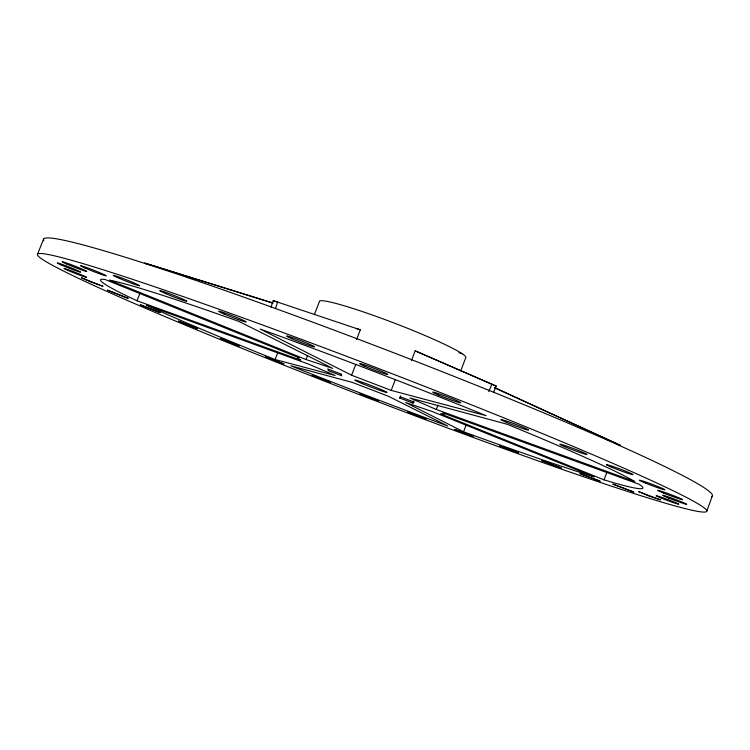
<?xml version="1.0" encoding="UTF-8"?>
<svg xmlns="http://www.w3.org/2000/svg" width="750" height="750" viewBox="0 0 750 750"><rect width="100%" height="100%" fill="white"/><g stroke="black" fill="none" stroke-linecap="round" stroke-linejoin="round"><path stroke-width="1.12" d="M271.022 307.097L273.244 300.637L360.309 329.822L356.55 339.572M275.428 308.644L277.65 302.166L273.244 300.637M706.856 510.909L712.5 495.506M604.05 479.878L611.85 482.203A290.456 12.544 21 0 0 641.634 486.075L639.066 484.247L442.875 412.922L444.216 414.366L440.663 413.906L604.05 479.878L606.769 472.575M463.566 431.794L405.619 402.506L432.347 411.553L594.15 476.841L585.45 474.113A290.456 12.544 21 0 1 476.644 436.556L463.566 431.794L466.284 424.622M400.566 395.887L399.741 398.044L412.987 403.116L413.803 400.969M436.284 409.481L409.959 397.997L507.272 424.294L524.175 431.269A290.456 12.544 21 0 1 630.394 479.034L634.866 481.613L436.284 409.481L437.897 405.253M460.744 370.875L465.694 357.834A78.469 6.534 21 0 0 394.322 323.119A78.469 6.534 21 0 0 319.35 301.772L314.316 314.775M391.191 390.394L486.159 415.669L467.916 408.272A290.456 12.544 21 0 0 278.559 335.681L260.231 329.053L351.6 375.216L391.191 390.394L395.334 379.556M411.422 360.591L415.153 350.841L496.238 386.072L493.575 392.372M351.6 375.216L355.772 364.387M306 359.522L332.719 368.381L239.025 321.469L222.028 315.441A290.456 12.544 21 0 0 114.188 281.119L109.472 280.172L306 359.522L307.631 355.303M275.1 359.513L335.147 375.487L308.822 364.191L146.588 305.212L155.062 309.075A290.456 12.544 21 0 0 262.125 354.291L275.1 359.513L277.875 352.378M136.978 300.769L129.441 297.216A290.456 12.544 21 0 1 102.178 279.244L104.981 279.469L299.137 357.806L297.506 358.106L300.778 360.262L136.978 300.769L140.25 292.509M37.5 254.269L43.584 239.109M488.775 391.613L491.887 384.253L415.153 350.841M399.741 398.044L400.613 396.9L414.15 402.094L412.987 403.116M273 302.981L144.694 263.053L272.747 303.122M458.878 352.622L462.188 353.756M356.316 328.434L360.309 329.822M491.887 384.253L496.238 386.072M494.419 387.506L620.438 445.359L494.85 387.928M43.866 240.741A358.228 19.453 21 0 1 382.003 348.272A358.228 19.453 21 0 1 711.638 496.706M499.575 445.753L518.428 452.906L499.575 445.753M239.147 345.881L220.378 338.606L239.147 345.881M265.406 356.822L283.819 363.956L265.406 356.822M541.828 460.641L561.188 467.981L541.828 460.641M580.069 473.606L600.047 481.191L580.069 473.606M312.272 375.356L330.45 382.397L312.272 375.356M612.947 484.153L633.666 492.009L612.947 484.153M81.638 277.838L90.094 281.719L103.003 286.312L81.638 277.838M638.906 491.709L649.462 496.247L660.478 499.884L638.906 491.709M360.047 393.872L378.103 400.866L360.047 393.872M107.541 290.175L128.016 298.294L107.541 290.175M140.353 304.819L160.022 312.609L140.353 304.819M407.85 412.013L425.916 419.016L407.85 412.013M178.528 321.159L197.503 328.669L178.528 321.159M454.791 429.45L472.997 436.5L454.791 429.45M352.462 382.453L290.784 365.794L303.984 371.044A290.456 12.544 21 0 0 434.475 421.088L447.769 425.991L388.181 396.159L352.462 382.453M341.288 374.147L327.759 368.962L328.463 370.706L341.7 375.787L341.288 374.147M185.494 325.191A358.481 15.628 21 0 0 706.087 511.838A358.481 15.628 21 0 0 224.859 311.344A358.481 15.628 21 0 0 185.494 325.191M661.406 498.15A12.15 0.497 20.5 0 0 678.759 504.187A12.15 0.497 20.5 0 0 661.987 497.456A12.15 0.497 20.5 0 0 661.406 498.15M362.456 383.681A17.372 0.741 21 0 0 387.047 392.438A17.372 0.741 21 0 0 362.991 382.519A17.372 0.741 21 0 0 362.456 383.681M663.638 493.088A13.228 0.581 20.5 0 0 682.566 499.622A13.228 0.581 20.5 0 0 664.322 492.263A13.228 0.581 20.5 0 0 663.638 493.088M668.522 497.991A12.684 0.534 20.5 0 0 686.7 504.291A12.684 0.534 20.5 0 0 669.244 497.259A12.684 0.534 20.5 0 0 668.522 497.991M645.384 483.056A13.744 0.638 20.5 0 0 664.922 489.769A13.744 0.638 20.5 0 0 645.825 482.053A13.744 0.638 20.5 0 0 645.384 483.056M610.931 466.922A14.203 0.684 20.5 0 0 632.737 474.647A14.203 0.684 20.5 0 0 615.375 467.334A14.203 0.684 20.5 0 0 610.931 466.922M564.722 446.681A14.588 0.741 20.6 0 0 586.847 454.481A14.588 0.741 20.6 0 0 568.538 446.766A14.588 0.741 20.6 0 0 564.722 446.681M67.95 270.413A12.103 0.488 21.5 0 0 86.419 277.378A12.103 0.488 21.5 0 0 71.766 271.012A12.103 0.488 21.5 0 0 67.95 270.413M61.181 264.919A12.638 0.534 21.5 0 0 80.447 272.175A12.638 0.534 21.5 0 0 65.081 265.481A12.638 0.534 21.5 0 0 61.181 264.919M506.353 422.325A14.859 0.778 20.7 0 0 528.506 430.106A14.859 0.778 20.7 0 0 509.25 421.988A14.859 0.778 20.7 0 0 506.353 422.325M438.825 395.166A15.028 0.806 20.8 0 0 460.725 402.825A15.028 0.806 20.8 0 0 440.587 394.35A15.028 0.806 20.8 0 0 438.825 395.166M66.375 263.878A13.181 0.581 21.5 0 0 86.494 271.453A13.181 0.581 21.5 0 0 70.528 264.45A13.181 0.581 21.5 0 0 66.375 263.878M84.881 267.938A13.706 0.628 21.5 0 0 105.881 275.841A13.706 0.628 21.5 0 0 89.484 268.594A13.706 0.628 21.5 0 0 84.881 267.938M291.675 338.663A15.019 0.806 21.2 0 0 314.372 346.894A15.019 0.806 21.2 0 0 295.613 338.709A15.019 0.806 21.2 0 0 291.675 338.663M364.181 366.019A15.075 0.816 21 0 0 387.422 374.456A15.075 0.816 21 0 0 369.403 366.544A15.075 0.816 21 0 0 364.181 366.019M119.447 278.419A14.166 0.684 21.5 0 0 139.641 285.75A14.166 0.684 21.5 0 0 120.309 277.481A14.166 0.684 21.5 0 0 119.447 278.419M224.119 314.034A14.841 0.778 21.3 0 0 246.084 322.003A14.841 0.778 21.3 0 0 226.838 313.659A14.841 0.778 21.3 0 0 224.119 314.034M165.712 293.625A14.55 0.731 21.4 0 0 186.825 301.294A14.55 0.731 21.4 0 0 167.391 292.922A14.55 0.731 21.4 0 0 165.712 293.625"/></g></svg>
